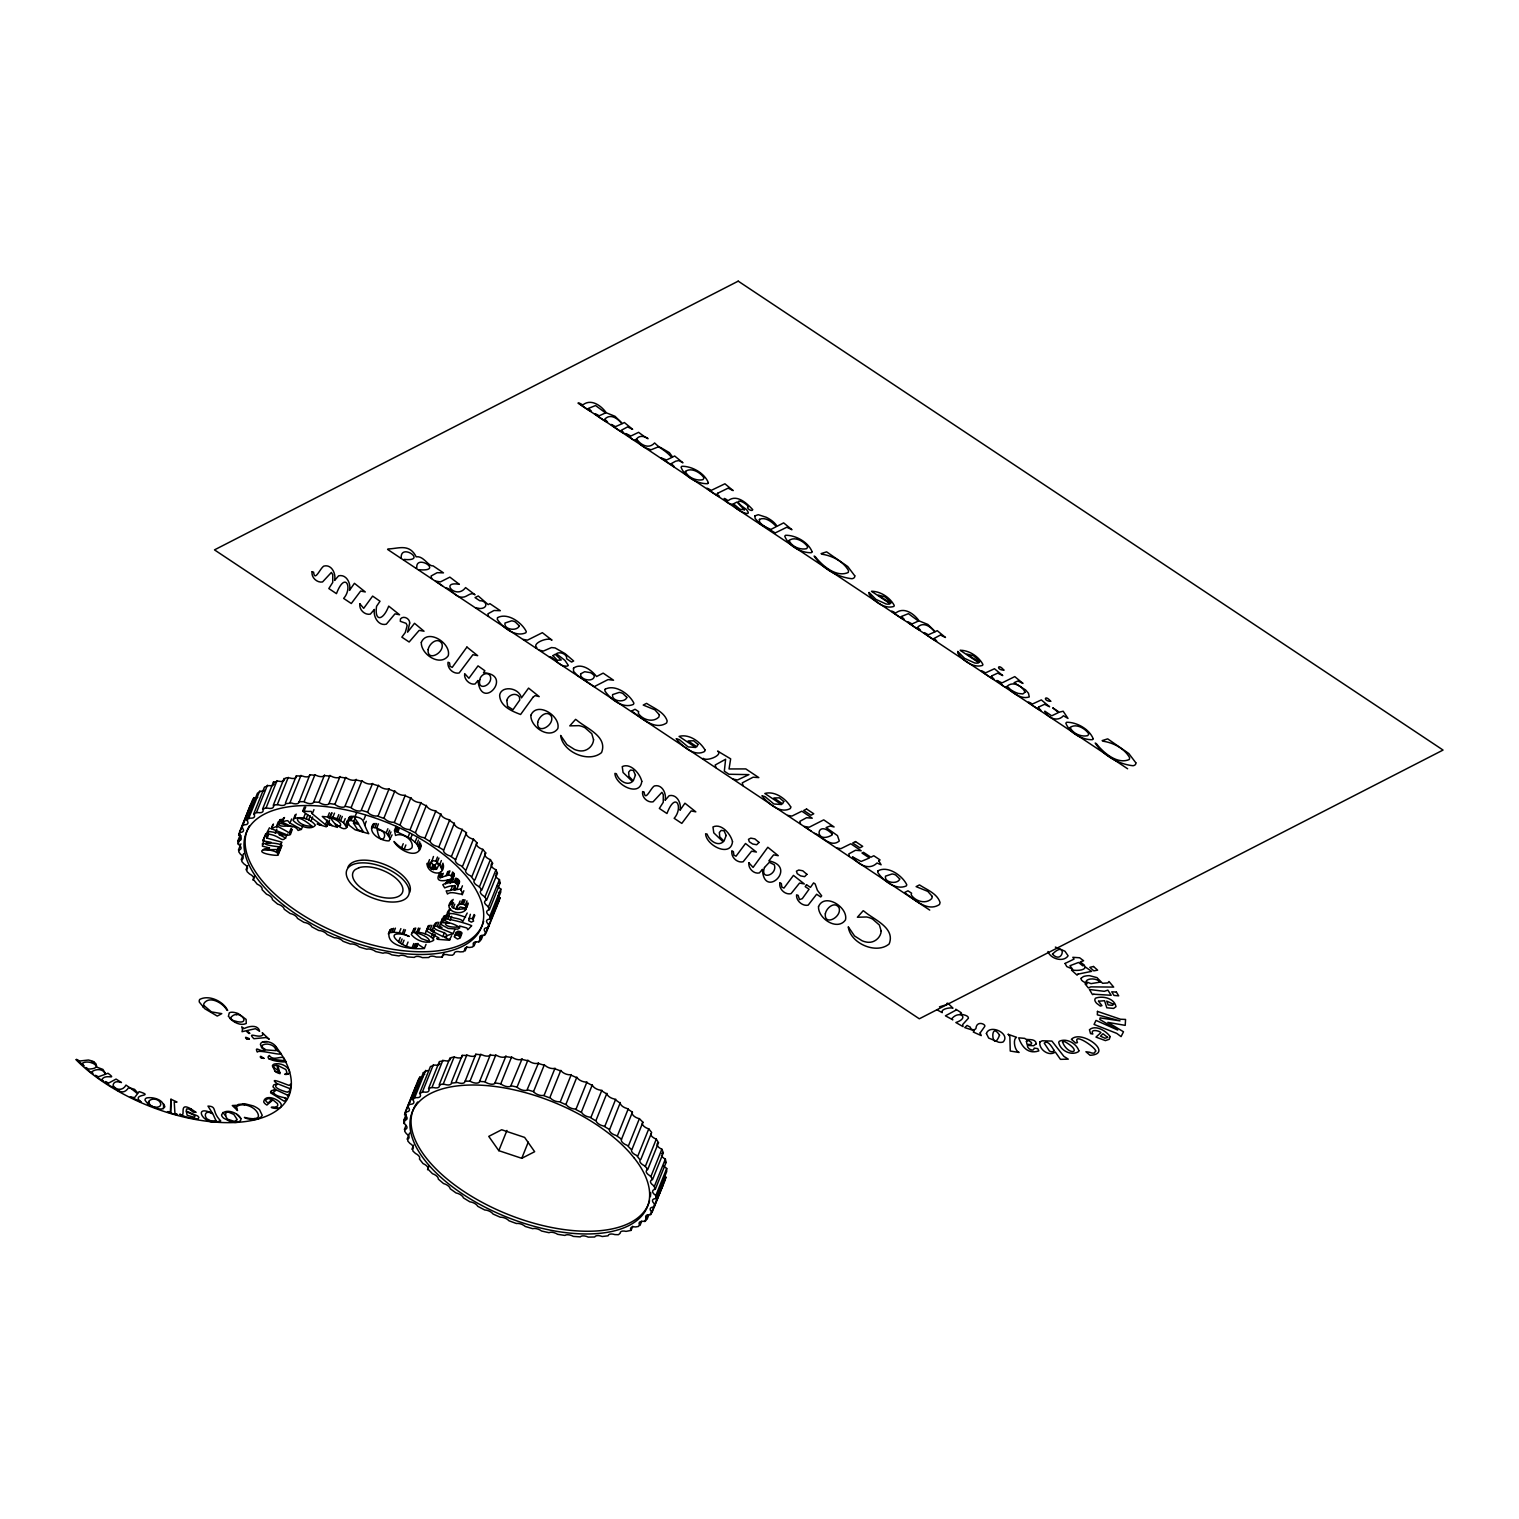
<?xml version="1.0" encoding="UTF-8"?>
<svg xmlns="http://www.w3.org/2000/svg" width="1519" height="1519" viewBox="0 0 1519 1519"><rect width="100%" height="100%" fill="white"/><g stroke="black" fill="none" stroke-linecap="round" stroke-linejoin="round"><path stroke-width="1.5" d="M285.781 838.165L278.907 834.463C302.775 837.71 282.23 829.469 277.388 826.108L271.179 828.671L285.515 834.235L269.262 831.482L267.002 833.95C282.04 835.203 282.021 845.817 287.433 834.045M170.793 1113.009L170.963 1099.243L177.02 1102.016L174.229 1102.016L174.932 1113.275C185.793 1117.889 159.058 1110.028 170.356 1111.965L170.963 1099.243M230.641 1017.806C238.958 1006.679 254.224 1027.433 233.489 1020.616A5.354 2.62 21.9 0 1 231.021 1018.603L228.382 1016.42L229.255 1012.869A7.557 3.703 21.9 0 1 232.635 1012.243A9.93 4.861 21.9 0 1 238.312 1013.648L246.116 1019.401L246.249 1023.483C240.534 1026.198 233.66 1022.268 229.616 1018.186M347.528 821.418L349.37 825.425L355.142 829.811L368.775 833.722C360.971 819.804 366.212 818.912 353.433 816.311L358.598 823.621L351.079 820.393L347.528 821.418L349.18 817.298M440.32 872.305C428.206 890.552 468.668 871.241 442.788 884.704L444.668 887.893C459.744 881.666 457.827 891.026 446.168 890.875L447.459 894.026C453.156 889.185 467.206 899.761 460.295 889.033L453.915 890.096C462.213 887.818 455.32 878.988 449.776 883.166L452.168 880.564L454.295 874.147M287.547 1095.142C287.3 1099.49 292.294 1087.87 287.433 1092.18C284.869 1091.629 269.793 1087.186 278.11 1083.977L289.464 1088.458C289.977 1093.946 291.876 1080.787 289.863 1085.098L289.066 1085.344C285.743 1084.471 267.268 1076.211 277.217 1083.674L273.667 1084.946L272.964 1086.788L275.623 1089.598L271.255 1090.718L270.648 1092.864L284.072 1101.161C293.908 1096.509 277.521 1099.281 273.097 1092.351L276.458 1090.034L288.42 1095.522M449.358 905.438L453.535 902.704L451.637 906.824L456.308 909.273C456.042 900.577 471.365 903.995 464.605 910.868C458.51 915.691 443.491 910.242 451.01 901.318M240.344 834.634L237.837 840.861L238.977 844.83A6.665 3.266 21.9 0 1 239.508 849.862L238.692 851.722L240.439 854.172A6.665 3.266 21.9 0 1 242.11 859.45L241.806 861.501L243.989 863.95A6.665 3.266 21.9 0 1 246.8 869.4L247.008 871.602L249.591 873.995A6.665 3.266 21.9 0 1 253.483 879.52L257.167 884.153A6.665 3.266 21.9 0 1 262.065 889.659L266.547 894.235A6.665 3.266 21.9 0 1 272.395 899.628L277.597 904.071A6.665 3.266 21.9 0 1 284.262 909.273L290.129 913.489A6.665 3.266 21.9 0 1 297.515 918.406L303.933 922.356A6.665 3.266 21.9 0 1 311.908 926.875L318.743 930.482A6.665 3.266 21.9 0 1 327.174 934.565L334.332 937.736A6.665 3.266 21.9 0 1 343.066 941.305L350.433 944.021A6.665 3.266 21.9 0 1 359.319 947.002L366.763 949.204A6.665 3.266 21.9 0 1 375.668 951.54L383.035 953.21A6.665 3.266 21.9 0 1 391.788 954.862L398.984 955.945A6.665 3.266 21.9 0 1 407.453 956.913L414.326 957.407A6.665 3.266 21.9 0 1 422.358 957.635L428.814 957.521A6.665 3.266 21.9 0 1 436.257 957.027L442.276 957.122L443.947 952.983M406.276 1114.111L403.769 1120.338L404.908 1124.307A6.665 3.266 21.9 0 1 405.421 1129.339L404.624 1131.199L406.351 1133.649A6.665 3.266 21.9 0 1 408.041 1138.927L407.738 1140.978L409.902 1143.408A6.665 3.266 21.9 0 1 412.712 1148.877L412.94 1151.079L415.522 1153.472A6.665 3.266 21.9 0 1 419.415 1158.997L423.079 1163.611A6.665 3.266 21.9 0 1 427.978 1169.136L432.478 1173.693A6.665 3.266 21.9 0 1 438.307 1179.105L443.529 1183.548A6.665 3.266 21.9 0 1 450.194 1188.75L456.061 1192.966A6.665 3.266 21.9 0 1 463.447 1197.883L469.846 1201.814A6.665 3.266 21.9 0 1 477.82 1206.352L484.675 1209.959A6.665 3.266 21.9 0 1 493.086 1214.042L500.264 1217.213A6.665 3.266 21.9 0 1 508.998 1220.782L516.346 1223.498A6.665 3.266 21.9 0 1 525.251 1226.46L532.675 1228.681A6.665 3.266 21.9 0 1 541.58 1231.017L548.948 1232.687A6.665 3.266 21.9 0 1 557.72 1234.339L564.897 1235.422A6.665 3.266 21.9 0 1 573.366 1236.39L580.258 1236.884A6.665 3.266 21.9 0 1 588.271 1237.112L594.726 1236.998A6.665 3.266 21.9 0 1 602.189 1236.504L608.113 1235.801A6.665 3.266 21.9 0 1 614.853 1234.586L618.404 1234.7L620.132 1233.295A6.665 3.266 21.9 0 1 626.056 1231.377L631.069 1230.39L632.739 1226.232M442.276 957.122L442.181 956.324A6.665 3.266 21.9 0 1 448.921 955.109L452.472 955.223L454.219 953.818A6.665 3.266 21.9 0 1 460.143 951.9L463.428 951.71L464.7 950.04A6.665 3.266 21.9 0 1 469.713 947.476L472.694 946.964L473.472 945.065A6.665 3.266 21.9 0 1 477.46 941.894L480.08 941.058L480.346 938.989A6.665 3.266 21.9 0 1 483.27 935.229L485.491 934.109L485.245 931.906A6.665 3.266 21.9 0 1 487.048 927.653L488.814 926.248L488.055 923.913A6.665 3.266 21.9 0 1 488.7 919.242L489.896 919.166L489.934 915.976L500.776 888.995L499.599 888.197A6.665 3.266 21.9 0 1 497.491 885.197M631.069 1230.39L630.632 1229.517A6.665 3.266 21.9 0 1 635.626 1226.953L638.607 1226.422L639.385 1224.542A6.665 3.266 21.9 0 1 643.391 1221.352L646.012 1220.535L646.278 1218.466A6.665 3.266 21.9 0 1 649.202 1214.706L651.423 1213.586L651.176 1211.365A6.665 3.266 21.9 0 1 652.961 1207.13L654.746 1205.725L653.986 1203.39A6.665 3.266 21.9 0 1 654.632 1198.719L655.809 1198.643L655.847 1195.453L666.708 1168.472L665.531 1167.674A6.665 3.266 21.9 0 1 663.727 1165.662M461.966 933.141L460.219 938.001L457.542 939.046L454.333 936.995L456.118 932.21M489.934 915.976L488.757 915.179A6.665 3.266 21.9 0 1 488.226 910.166L489.042 908.286L487.314 905.856A6.665 3.266 21.9 0 1 485.624 900.558L485.928 898.507L483.745 896.077A6.665 3.266 21.9 0 1 480.934 890.628L480.726 888.406L478.143 886.033A6.665 3.266 21.9 0 1 474.251 880.488L470.586 875.874A6.665 3.266 21.9 0 1 465.668 870.349L461.187 865.792A6.665 3.266 21.9 0 1 455.358 860.381L466.485 832.716L460.979 828.975A6.665 3.266 21.9 0 1 454.314 823.773L448.447 819.538A6.665 3.266 21.9 0 1 441.061 814.621L434.662 810.69A6.665 3.266 21.9 0 1 426.687 806.152L419.833 802.564A6.665 3.266 21.9 0 1 411.421 798.481L404.244 795.291A6.665 3.266 21.9 0 1 395.51 791.741L388.161 789.007A6.665 3.266 21.9 0 1 379.256 786.045L371.832 783.823A6.665 3.266 21.9 0 1 362.927 781.488L355.56 779.836A6.665 3.266 21.9 0 1 346.788 778.165L339.61 777.082A6.665 3.266 21.9 0 1 331.142 776.133L324.25 775.639A6.665 3.266 21.9 0 1 316.237 775.393L309.876 774.766L298.92 802.488A6.665 3.266 21.9 0 1 291.477 802.981L285.553 803.703A6.665 3.266 21.9 0 1 278.812 804.899L275.262 804.785L273.515 806.209A6.665 3.266 21.9 0 1 267.591 808.108L264.306 808.317L263.034 809.969A6.665 3.266 21.9 0 1 258.021 812.551L255.04 813.064L254.281 814.943A6.665 3.266 21.9 0 1 250.274 818.133L247.654 818.969L247.388 821.038A6.665 3.266 21.9 0 1 244.464 824.779L242.243 825.899L242.489 828.121A6.665 3.266 21.9 0 1 240.686 832.374L238.92 833.76L239.679 836.096A6.665 3.266 21.9 0 1 239.034 840.785L237.837 840.861M309.876 774.766L309.781 775.506A6.665 3.266 21.9 0 1 302.319 776L296.319 775.905L285.477 802.886M454.409 823.013L443.472 850.754A6.665 3.266 21.9 0 0 450.137 855.957L455.643 859.697M655.847 1195.453L654.67 1194.656A6.665 3.266 21.9 0 1 654.157 1189.643L654.955 1187.763L653.227 1185.333A6.665 3.266 21.9 0 1 651.556 1180.035L651.86 1177.985L649.676 1175.554A6.665 3.266 21.9 0 1 646.866 1170.086L646.657 1167.883L644.056 1165.51A6.665 3.266 21.9 0 1 640.164 1159.965L636.499 1155.351A6.665 3.266 21.9 0 1 631.6 1149.826L627.119 1145.269A6.665 3.266 21.9 0 1 621.271 1139.858L632.417 1112.193L626.91 1108.452A6.665 3.266 21.9 0 1 620.246 1103.231L614.379 1099.015A6.665 3.266 21.9 0 1 606.992 1094.098L600.575 1090.167A6.665 3.266 21.9 0 1 592.6 1085.629L585.764 1082.041A6.665 3.266 21.9 0 1 577.334 1077.958L570.176 1074.768A6.665 3.266 21.9 0 1 561.441 1071.218L554.074 1068.484A6.665 3.266 21.9 0 1 545.188 1065.522L537.745 1063.3A6.665 3.266 21.9 0 1 528.84 1060.965L521.473 1059.313A6.665 3.266 21.9 0 1 512.719 1057.642L505.523 1056.559A6.665 3.266 21.9 0 1 497.055 1055.61L490.181 1055.116A6.665 3.266 21.9 0 1 482.15 1054.87L475.808 1054.243L464.852 1081.965A6.665 3.266 21.9 0 1 457.39 1082.458L451.485 1083.18A6.665 3.266 21.9 0 1 444.725 1084.376L441.194 1084.262L439.447 1085.686A6.665 3.266 21.9 0 1 433.523 1087.585L430.219 1087.794L428.947 1089.446A6.665 3.266 21.9 0 1 423.953 1092.028L420.972 1092.541L420.193 1094.421A6.665 3.266 21.9 0 1 416.187 1097.61L413.567 1098.446L413.301 1100.497A6.665 3.266 21.9 0 1 410.377 1104.256L408.155 1105.376L408.421 1107.598A6.665 3.266 21.9 0 1 406.617 1111.851L404.832 1113.237L405.592 1115.573A6.665 3.266 21.9 0 1 404.946 1120.263L403.769 1120.338M475.808 1054.243L475.694 1054.983A6.665 3.266 21.9 0 1 468.251 1055.477L462.232 1055.382L451.39 1082.363M620.341 1102.49L609.385 1130.231A6.665 3.266 21.9 0 0 616.049 1135.434L621.556 1139.174M163.236 1108.585C166.084 1100.098 152.944 1096.49 146.508 1097.99A7.937 3.873 21.9 0 0 145.046 1100.25L148.577 1104.883L158.451 1108.813A9.513 4.652 21.9 0 0 163.236 1108.585L164.849 1106.762L163.881 1104.18M149.033 1101.484C148.254 1106.402 156.609 1108.87 160.027 1106.117L160.805 1104.56C160.482 1098.104 148.349 1096.68 147.799 1104.237M498.004 895.906A6.665 3.266 21.9 0 0 498.916 896.932L499.979 897.767L499.181 900.691L486.175 932.761M664.828 1176.409L665.892 1177.244L665.094 1180.168L652.107 1212.238M82.577 1063.927L84.001 1065.92L76.463 1059.351L79.615 1061.021L88.444 1060.015L92.735 1061.154L95.792 1063.528L97.007 1067.192L102.931 1069.414L105.836 1074.085L107.982 1073.23C117.628 1080.655 105.76 1073.325 102.001 1079.363L102.305 1080.066C107.982 1085.06 87.874 1070.914 98.355 1076.8L105.286 1074.313C103.615 1068.313 95.621 1068.692 91.71 1071.882C97.881 1078.813 78.646 1062.711 88.463 1069.072C106.501 1068.598 87.646 1057.49 81.38 1064.135M263.831 839.912L262.388 846.14L269.566 847.982C247.179 852.273 280.35 857.001 278.243 854.722C277.009 847.317 245.148 850.298 278.869 849.482L279.61 846.88C253.559 843.956 270.002 841.165 280.597 844.564L281.945 842.191L266.603 838.013L268.369 832.64M467.206 913.052L462.782 921.501C460.599 916.318 440.491 919.944 449.415 909.387M421.124 846.026C418.314 860.722 398.244 850.013 393.991 841.488C398.13 845.608 406.238 853.545 411.991 847.754C414.288 839.855 402.174 832.146 395.567 835.45L394.446 830.437L396.098 826.317M443.529 865.545C443.624 878.21 426.611 872.969 427.067 863.4L431.282 868.83L436.086 869.381L431.472 862.469L433.466 856.488M392.073 834.88L389.054 840.88C381.269 841.279 366.801 833.134 373.199 824.02M265.616 833.893L262.901 840.785L271.085 842.342L262.179 844.032M415.693 1086.256L417.459 1084.87M270.553 1092.104L274.236 1093.623M239.413 832.336L252.401 800.266L253.958 797.646L255.306 797.798A6.665 3.266 21.9 0 0 257.774 797.361M238.616 835.26L250.255 805.355L251.546 805.393M243.116 824.627L253.958 797.646M246.61 820.146L257.452 793.165L261.116 791.152A6.665 3.266 21.9 0 0 263.85 790.962M237.799 844.051L241.141 835.735M248.869 817.868L259.73 790.886M238.426 850.051L240.932 843.823M253.654 814.07L264.496 787.07L268.882 785.57A6.665 3.266 21.9 0 0 272.907 785.285M256.597 812.171L267.458 785.19M241.16 859.754L243.667 853.526M262.578 809.095L273.439 782.114L278.452 781.127A6.665 3.266 21.9 0 0 284.376 779.228L286.104 777.804L289.654 777.918A6.665 3.266 21.9 0 0 296.395 776.722L296.319 775.905M266.167 807.633L277.028 780.652M246.002 869.817L247.673 865.659M273.249 805.355L284.091 778.374M277.407 804.329L288.268 777.348M263.148 840.064L269.471 827.779M266.603 838.013L268.255 833.893M267.04 838.317L268.692 834.197M271.179 828.671L272.831 824.551M271.787 828.121L273.458 824.02M252.857 880.033L254.508 875.893M276.667 825.823L278.319 821.703M276.971 827.418L279.781 819.918M303.04 825.273L301.389 829.393L298.104 830.456C293.072 820.564 274.142 832.488 280.161 819.557M275.186 833.266L276.838 829.146M278.49 823.678L281.167 819.273M279.515 823.393L280.958 823.431L282.61 819.311M280.958 823.431L292.18 826.925L281.983 822.007L283.635 817.887M290.129 802.336L300.971 775.355M281.983 822.007L284.509 817.507M276.591 851.855L278.262 847.735M277.35 852.216L279.002 848.096M278.869 849.482L281.357 843.311M301.389 829.393L289.977 823.089L291.629 818.988M278.414 853.336L281.718 845.115M278.528 854.001L281.831 845.76M293.604 818.798C300.838 815.836 310.692 819.045 315.401 825.159C311.091 831.254 297.382 825.425 293.072 820.336L295.275 814.678M294.553 818.228L296.205 814.108M289.332 832.678L291.002 828.558M290.091 833.285L291.743 829.165M290.471 834.444L292.123 829.773M299.034 801.747L304.104 801.652L314.965 774.671M329.566 820.146L326.281 826.83L317.11 824.039L321.819 825.292L302.699 811.184L304.351 807.064M302.699 811.184L304.066 811.108L305.718 806.988M303.477 818.19L305.129 814.07M306.135 818.95L307.787 814.83M304.104 801.652L305.376 802.393A6.665 3.266 21.9 0 0 313.408 802.621L324.553 774.956M308.661 819.899L310.313 815.779M327.155 826.127L312.287 813.766L313.958 809.646M311.015 821.076L312.667 816.956M313.692 801.937L319.104 802.336L329.965 775.336M319.104 802.336L320.3 803.114A6.665 3.266 21.9 0 0 328.75 804.064L340.066 776.475M331.389 813.083L329.319 818.418L327.724 816.956L329.376 812.836M325.598 824.247L327.25 820.127M356.187 779.323L344.699 806.817A6.665 3.266 21.9 0 1 335.946 805.146L334.883 804.329L345.724 777.329M326.984 825.614L328.636 821.494M329.737 817.203L332.148 812.893M330.496 817.013L332.851 817.26L334.503 813.14M327.724 816.956L322.275 816.444L332.167 825.595L327.914 824.266L337.408 827.399L335.243 824.039C338.091 825.387 343.864 831.216 346.731 827.513L343.56 822.747L337.142 818.722L338.794 814.602M338.946 819.576L340.598 815.456M340.636 820.564L342.288 816.444M343.56 822.747L345.212 818.627M372.63 783.424L360.99 810.804A6.665 3.266 21.9 0 1 352.085 808.488L351.136 807.614L361.997 780.633M345.629 824.855L347.281 820.735M348.307 820.64L349.959 816.519M349.009 820.393L350.661 816.292M346.617 826.583L348.288 822.463M346.731 827.513L348.383 823.393M349.94 820.317L351.592 816.197M351.079 820.393L352.731 816.273M355.009 816.69L356.661 812.57M353.908 821.095L355.579 816.975M363.876 819.671L365.528 815.57M443.567 849.994L437.605 846.52A6.665 3.266 21.9 0 1 430.219 841.621L423.82 837.672A6.665 3.266 21.9 0 1 415.845 833.134L408.991 829.545A6.665 3.266 21.9 0 1 400.56 825.463L393.402 822.273A6.665 3.266 21.9 0 1 384.668 818.722L377.301 815.988A6.665 3.266 21.9 0 1 368.414 813.026L367.617 812.152L378.478 785.152M364.617 825.406L366.269 821.285M371.528 828.14L373.921 823.583M372.269 827.703L375.06 823.412M378.25 815.684L389.111 788.703M373.408 827.532L374.965 827.646L376.617 823.526M374.965 827.646L376.769 828.007L378.421 823.887M384.041 817.83L394.883 790.848M390.402 838.982L386.225 832.849L387.877 828.728M387.991 834.425L389.642 830.304M394.484 822.083L405.326 795.102M389.32 836.001L390.972 831.88M419.472 850.146C417.212 839.058 403.75 835.925 395.396 830.874L397.048 826.754M396.459 831.785L398.111 827.665M400.124 824.589L410.965 797.608M397.636 832.488L399.307 828.368M401.586 847.83L403.238 843.71M410.187 829.469L421.029 802.488M408.041 837.178L409.693 833.058M404.225 849.083L405.877 844.963M410.529 838.792L412.181 834.672M415.56 832.298L426.421 805.298M414.991 842.38L416.643 838.26M416.795 844.203L418.447 840.083M418.124 845.912L419.776 841.792M418.978 847.469L420.63 843.368M419.415 848.893L421.086 844.773M425.092 837.71L435.934 810.728M426.023 944.343L424.371 948.464C412.883 949.584 382.845 947.229 389.946 929.818M388.294 933.938L390.82 929.096M389.168 933.217L392.054 928.584M390.402 932.704L391.94 932.4L393.592 928.28M430.143 840.804L440.985 813.823M391.94 932.4L393.782 932.267L395.434 928.147M393.782 932.267L399.231 932.742L400.883 928.622M427.883 863.703L429.535 859.583M428.719 866.153L430.371 862.033M424.371 948.464L417.174 943.736C418.921 952.299 402.098 945.464 398.586 941.704L400.238 937.584M399.231 932.742L402.288 933.482L403.94 929.362M429.364 867.102L431.035 862.982M402.288 933.482L403.807 933.995L405.478 929.875M438.953 846.672L449.814 819.69M400.446 943.09L402.117 938.97M431.282 868.83L432.934 864.729M402.402 944.305L404.054 940.185M432.421 869.419L434.073 865.298M441.877 869.665L439.694 864.672L435.858 861.121L437.51 857.02M433.599 869.741L435.25 865.621M437.282 862.184L438.934 858.064M406.389 946.166L408.041 942.046M412.314 932.609C419.662 931.375 428.852 933.729 433.693 939.539L433.637 940.337C426.953 944.799 415.883 940.527 411.307 934.47L413.965 928.489M439.694 864.672L441.364 860.551M413.111 932.343L414.763 928.223M414.117 932.191L415.769 928.071M441.307 867.273L442.959 863.172M441.725 868.545L443.377 864.425M416.795 932.153L418.466 928.033M452.643 878.267C450.934 869.229 435.231 884.172 441.307 873.387M439.921 877.697L441.573 873.577M412.105 947.647L413.757 943.527M440.225 877.773L441.896 873.653M418.333 932.305L419.985 928.185M441.63 877.393L443.282 873.273M413.757 947.742L415.409 943.622M451.542 856.222L462.384 829.241M415.124 947.685L416.776 943.565M416.244 947.514L417.915 943.394M446.111 875.609L447.763 871.488M447.251 875.21L448.902 871.09M448.276 875.039L449.928 870.919M425.149 933.976L428.206 925.793M451.675 935.723L449.244 940.204L438.023 939.369L436.694 938.666L438.915 938.001L426.364 930.9L428.928 925.451M445.713 884.096L447.364 879.976M427.276 929.571L430.2 925.242M447.839 883.469L449.491 879.349M451.067 876.064L452.719 871.944M428.548 929.362L430.219 929.419L431.871 925.299M449.681 882.159L451.333 878.039M451.827 876.805L453.497 872.684M452.358 877.564L454.01 873.444M430.219 929.419L432.288 929.78L433.94 925.66M452.605 879.349L454.276 875.229M454.808 929.552L453.156 933.653L446.358 935.78C448.504 930.995 426.649 931.318 436.086 922.565M451.997 882.634L453.649 878.514M431.339 936.995L432.991 932.875M434.434 926.685L437.244 922.204M450.668 890.476L452.32 886.355M454.086 882.292L455.738 878.172M435.592 926.324L437.244 926.305L438.896 922.185M454.884 882.425L456.554 878.305M433.01 938.419L434.662 934.299M433.276 938.704L434.947 934.584M455.776 882.786L457.428 878.666M462.611 866.172L473.453 839.191L472.029 838.811A6.665 3.266 21.9 0 1 466.2 833.399L466.485 832.716M453.346 889.45L454.997 885.33M440.567 922.641L449.32 922.868C431.567 914.495 462.668 921.691 471.725 925.717L467.814 929.78L466.922 927.995L459.573 925.963L459.687 927.976L457.599 929.134L448.162 928.432L440.396 924.141L442.219 918.539M456.649 883.374L458.301 879.254M437.244 926.305L439.409 926.609L441.061 922.489M441.364 922.261L443.833 916.09M442.959 920.02L444.611 915.9M457.371 884.229L459.023 880.109M442.637 922.09L445.314 915.691M443.776 920.343L445.428 916.223M450.118 904.375L451.77 900.254M457.808 885.083L459.46 880.963M444.763 918.729L446.415 914.609M457.978 885.919L459.63 881.798M444.194 920.856L445.845 916.735M451.504 903.501L453.156 899.381M446.035 918.406L447.687 914.286M466.143 869.76L476.985 842.779L473.453 839.191M447.763 913.508L450.592 908.913M447.839 918.33L449.491 914.21M453.137 908.267L454.789 904.147M460.789 889.925L462.441 885.805M432.288 929.78L434.586 930.9L430.599 930.387L442.826 936.577L444.478 932.457M450.042 920.419L451.694 916.299M456.308 909.273L457.96 905.172M462.194 894.862L463.846 890.742M458.434 905.096L460.105 900.995M460.941 903.919L462.592 899.799M472.01 876.349L482.852 849.368L481.428 848.893A6.665 3.266 21.9 0 1 476.529 843.368L476.985 842.779M462.156 903.805L463.808 899.685M463.447 903.995L465.099 899.875M474.896 879.976L485.738 852.994L482.852 849.368M465.365 905.02L467.017 900.9M465.194 908.153L460.295 906.976L457.257 909.482L464.928 908.761L466.846 904.033M466.314 906.976L467.966 902.856M465.46 910.052L467.947 903.862M465.972 909.103L467.624 904.982M454.466 936.312L457.542 931.28M455.89 935.4L458.643 931.185M456.991 935.305L458.149 935.457L459.801 931.337M460.314 937.261L459.175 935.894L460.827 931.774M479.548 886.602L490.39 859.621L488.985 859.051A6.665 3.266 21.9 0 1 485.093 853.507L485.738 852.994M459.953 936.52L461.605 932.419M468.725 918.425L472.428 918.615L473.605 921.046L471.365 922.147L468.649 920.628L470.377 914.305M481.732 890.21L492.593 863.229L490.39 859.621M472.428 918.615L474.08 914.495M473.187 919.356L474.858 915.235M485.093 896.723L495.953 869.741L494.605 869.096A6.665 3.266 21.9 0 1 491.131 865.184M465.156 950.913L466.827 946.774M486.574 900.254L497.416 873.273L495.953 869.741M405.326 1111.813L418.333 1079.743L419.871 1077.123L421.238 1077.275A6.665 3.266 21.9 0 0 422.605 1077.18M404.529 1114.737L415.371 1087.756M409.029 1104.104L419.871 1077.123M488.586 906.577L499.428 879.596L498.156 878.874A6.665 3.266 21.9 0 1 495.498 875.874M474.08 945.957L475.751 941.799M412.522 1099.623L423.364 1072.642L427.048 1070.629A6.665 3.266 21.9 0 0 428.529 1070.667M489.308 909.957L500.15 882.976L499.428 879.596M403.731 1123.528L406.238 1117.3M414.801 1097.345L425.643 1070.363M478.865 942.16L481.371 935.932M404.358 1129.528L406.029 1125.37M419.567 1093.528L430.428 1066.547L434.795 1065.028A6.665 3.266 21.9 0 0 439.902 1063.395M481.143 939.881L482.814 935.723M489.896 919.166L500.738 892.166L500.776 888.995M484.637 935.4L499.979 897.767M422.529 1091.648L433.371 1064.667M407.092 1139.231L409.598 1133.003M428.51 1088.572L439.352 1061.591L444.364 1060.604A6.665 3.266 21.9 0 0 450.289 1058.705L452.035 1057.281L455.586 1057.395A6.665 3.266 21.9 0 0 462.327 1056.18L462.232 1055.382M432.099 1087.11L442.94 1060.129M411.915 1149.294L413.586 1145.136M439.181 1084.832L450.023 1057.851M443.339 1083.806L454.181 1056.825M456.042 1081.813L466.903 1054.832M427.523 1169.744L429.193 1165.586M464.947 1081.224L470.036 1081.129L480.877 1054.148M470.036 1081.129L471.308 1081.87A6.665 3.266 21.9 0 0 479.339 1082.098L490.466 1054.433M479.624 1081.414L485.036 1081.794L495.878 1054.813M485.036 1081.794L486.213 1082.591A6.665 3.266 21.9 0 0 494.681 1083.541L505.998 1055.952M522.118 1058.8L510.631 1086.294A6.665 3.266 21.9 0 1 501.859 1084.623L500.795 1083.806L511.656 1056.806M538.542 1062.901L526.903 1090.281A6.665 3.266 21.9 0 1 517.998 1087.946L517.068 1087.091L527.909 1060.11M498.802 1150.661L488.757 1136.383L501.669 1129.756L524.625 1137.408L534.65 1151.706L521.758 1158.313L498.802 1150.661L506.947 1130.421M609.499 1129.471L603.518 1125.997A6.665 3.266 21.9 0 1 596.151 1121.098L589.733 1117.149A6.665 3.266 21.9 0 1 581.758 1112.611L574.923 1109.022A6.665 3.266 21.9 0 1 566.492 1104.94L559.334 1101.75A6.665 3.266 21.9 0 1 550.581 1098.199L543.232 1095.465A6.665 3.266 21.9 0 1 534.327 1092.503L533.549 1091.61L544.391 1064.629M544.182 1095.161L555.024 1068.18M521.758 1158.313L528.251 1142.136M549.973 1097.307L560.815 1070.325M560.397 1101.56L571.258 1074.579M566.036 1104.066L576.878 1077.085M576.1 1108.946L586.961 1081.946M581.492 1111.775L592.334 1084.775M591.024 1117.187L601.866 1090.205M596.056 1120.281L606.897 1093.3M604.885 1126.149L615.727 1099.167M617.455 1135.699L628.296 1108.718M628.543 1145.649L639.385 1118.649L637.961 1118.288A6.665 3.266 21.9 0 1 632.113 1112.876L632.417 1112.193M632.056 1149.237L642.917 1122.237L639.385 1118.649M637.923 1155.826L648.765 1128.845L647.341 1128.37A6.665 3.266 21.9 0 1 642.442 1122.845L642.917 1122.237M640.809 1159.453L651.651 1132.471L648.765 1128.845M645.461 1166.079L656.303 1139.079L654.917 1138.528A6.665 3.266 21.9 0 1 650.683 1133.763M647.664 1169.687L658.505 1142.706L656.303 1139.079M651.024 1176.2L661.866 1149.218L660.518 1148.573A6.665 3.266 21.9 0 1 657.708 1143.104L658.505 1142.706M652.486 1179.731L663.347 1152.75L661.866 1149.218M654.499 1186.054L665.36 1159.073L664.069 1158.351A6.665 3.266 21.9 0 1 661.43 1155.351M640.012 1225.434L641.683 1221.276M655.221 1189.434L666.082 1162.453L665.36 1159.073M644.778 1221.618L647.284 1215.39M647.056 1219.339L648.727 1215.2M655.809 1198.643L666.67 1171.643L666.708 1168.472M650.55 1214.858L662.949 1185.257L662.018 1184.383M655.05 1204.225L665.892 1177.244M263.888 1058.363L260.831 1056.313A2.032 1.006 21.9 0 0 260.433 1057.319L263.888 1058.363L261.173 1058.04M139.957 1101.598L141.172 1101.75L130.197 1096.984L134.564 1097.591L137.526 1093.813C132.894 1089.636 130.976 1088.61 125.982 1085.079C122.944 1090.946 116.014 1090.49 113.071 1085.382C114.343 1076.686 129.153 1087.566 116.09 1079.079L108.779 1083.009L105.039 1081.547L110.45 1086.332C115.615 1086.351 121.577 1097.99 128.754 1087.528L134.545 1089.351L137.982 1093.186L139.14 1091.629C155.716 1096.87 131.507 1093.243 140.147 1101.275M203.223 1007.363L203.964 1003.432C209.47 995.078 223.407 1003.262 226.882 1010.154L227.679 1010.42C223.255 1001.192 208.919 994.508 199.749 999.407A12.247 6 21.9 0 0 199.35 1002.122L204.742 1008.692L217.255 1016.078L221.774 1013.648L211.388 1011.882L204.381 1005.882M228.515 1119.503L234.42 1121.421L237.192 1119.56L233.85 1114.414L228.723 1112.231A5.373 2.62 21.9 0 0 226.122 1112.516C223.065 1118.725 233.641 1124.933 239.318 1121.44A9.57 4.671 21.9 0 0 240.951 1118.971C238.616 1112.611 224.641 1107.598 221.527 1114.984A7.937 3.892 21.9 0 0 223.673 1118.174L230.091 1121.478M438.668 876.425L440.301 875.817L439.656 877.507M117.95 1090.718L119.412 1089.56M549.1 656.664C553.884 656.398 558.498 666.233 565.391 666.082A4.101 1.994 21.9 0 0 568.296 665.322L564.916 660.347L556.353 653.721C559.77 651.024 567.764 654.423 566.606 658.771L571.562 662.075L573.669 660.993L565.087 653.645L555.1 647.929L551.511 647.55L543.327 651.081L539.359 650.17M445.732 588.005C450.649 587.435 455.301 598.068 462.573 597.176C466.96 597.366 470.719 591.328 475.01 594.764L465.573 587.587C456.289 600.176 439.181 580.771 459.327 584.321L449.871 577.125L440.434 581.891L435.516 581.093L442.542 585.897M814.507 833.342C820.488 834.482 830.342 848.665 839.304 840.975L837.463 835.602L826.089 827.57L830.077 826.013L834.102 826.963L823.716 819.861L809.209 827.228L804.292 826.431L811.336 831.235M275.907 1107.256L277.464 1105.984A8.203 4.025 21.9 0 0 277.388 1103.535L272.926 1099.889L266.907 1105.054L265.711 1104.256A6.361 3.114 21.9 0 1 263.698 1101.807C264.819 1093.851 278.015 1098.693 280.901 1103.648C284.319 1112.668 262.065 1105.851 275.907 1107.256L278.015 1108.49M285.857 1073.781L286.92 1072.509L285.857 1069.528L277.73 1065.427L280.085 1073.686L278.642 1073.268A6.152 3.019 21.9 0 1 275.11 1071.351L272.376 1065.882A9.304 4.557 21.9 0 1 274.445 1063.984C280.066 1062.863 287.053 1065.37 289.407 1070.876C290.888 1076.8 279.173 1073.344 287.85 1074.237M431.814 860.608L435.858 861.121M236.299 1014.749L238.312 1013.648M387.782 549.327L388.541 548.929C398.719 548.606 409.352 543.289 416.225 556.846C423.497 555.498 428.434 566.663 433.067 565.846L443.472 572.872L437.168 572.682L431.092 576.005L431.662 578.53M400.408 557.739L401.187 557.34C400.978 542.834 427.94 561.783 404.301 559.429L403.541 559.808M634.05 440.377L635.986 439.39L639.67 443.738A19.006 9.304 21.9 0 0 645.423 447.82L651.024 449.795L657.708 447.118L660.632 447.554L669.366 452.624L672.613 457.048L674.664 456.004L682.942 462.801L678.955 460.58L675.708 461.168L671.36 463.58L674.36 466.865L660.556 457.694L666.594 459.972L671.778 457.485C665.664 450.421 660.67 449.016 654.613 442.959C648.556 449.624 640.657 444.763 636.575 439.086C642.461 430.314 658.107 447.137 638.607 432.326L630.917 436.01L625.79 433.561L632.72 439.504M416.016 568.106L416.776 567.726C415.712 553.486 444.061 571.638 419.871 569.777L419.111 570.176M475.58 607.752L479.985 608.549C488.833 608.378 486.707 600.366 479.776 600.746L475.029 597.594L478.219 595.961L488.169 604.6L489.915 603.67L500.321 610.695L494.017 610.486L487.922 613.809L488.51 616.353M523.201 639.423L527.492 640.126L542.359 632.682L551.986 640.164C548.112 636.556 531.308 643.581 536.815 647.588L536.055 647.967M492.593 863.229L491.795 863.627A6.665 3.266 21.9 0 0 491.245 864.33M702.594 758.778L703.354 758.38C707.094 761.797 723.424 754.886 717.595 751.07L730.658 758.854L729.044 768.956L745.791 768.918L758.816 777.595L753.12 777.215L742.278 782.855L743.057 785.684M716.038 767.722L715.164 765.025L725.607 759.253L724.335 771.177L728.949 774.253L748.924 774.633L737.474 779.988L733.145 779.095M1005.16 687.272L1006.47 686.607C1011.958 692.36 1021.11 699.822 1029.274 696.917L1028.477 693.291L1025.534 689.892L1014.084 682.696L1017.92 680.987L1022.99 683.417L1014.768 676.62L1002.027 682.904L996.939 680.474L1003.812 686.379M787.677 815.38L791.931 816.083L801.842 811.184L812.247 818.209L806.57 817.697L799.867 821.342L800.475 823.887M215.926 1120.547L213.002 1114.092C202.786 1107.484 202.881 1121.117 212.584 1120.832A8.544 4.177 21.9 0 0 215.926 1120.547L216.59 1121.8L220.768 1120.946C211.312 1111.509 217.559 1106.402 207.989 1106.098L212.546 1113.389C192.609 1103.819 202.654 1124.725 216.59 1121.8M836.627 847.944L840.88 848.665L850.792 843.767L861.197 850.773L855.52 850.26L848.817 853.906L849.425 856.45M442.826 936.577L446.776 936.729L444.877 937.603L450.023 939.843M238.16 1104.484L244.711 1103.743L253.236 1105.908A13.196 6.456 21.9 0 1 259.559 1109.743L262.236 1115.364C259.464 1120.509 252.021 1119.921 247.16 1118.668C237.496 1114.585 256.027 1122.275 258.515 1116.389C258.325 1108.262 244.502 1101.826 237.192 1106.212A8.601 4.196 21.9 0 0 236.698 1108.3L237.534 1110.522L232.293 1105.528L239.015 1105.205M234.761 1022.116L236.053 1021.584M262.692 1041.939C268.293 1040.268 277.388 1044.18 277.009 1050.673C291.952 1059.218 258.971 1048.642 257.281 1052.078C254.091 1045.205 260.66 1052.458 264.838 1050.351L261.667 1047.73L260.414 1044.426A12.304 6.019 21.9 0 1 262.274 1042.091L267.287 1041.635M497.416 873.273L496.466 873.577A6.665 3.266 21.9 0 0 495.745 874.166M663.347 1152.75L662.398 1153.054A6.665 3.266 21.9 0 0 661.657 1153.643M939.464 1006.85L946.622 1004.629L946.831 1003.375M282.838 821.608C289.768 819.956 286.73 820.488 289.977 823.089M499.086 883.185L500.15 882.976M91.216 1062.37L93.95 1061.876M664.999 1162.643L666.082 1162.453M448.94 913.033C452.472 914.495 450.289 911.932 465.555 917.172M246.648 1038.958L249.363 1039.072L246.078 1038.502A2.032 0.987 21.9 0 1 245.793 1037.287L249.325 1038.635M242.983 1103.705L244.502 1104.883M497.89 900.653L499.181 900.691M304.066 811.108C313.56 812.285 310.047 809.684 312.287 813.766M494.131 908.248L496.352 907.128L496.086 904.906M268.901 1058.914L284.794 1060.718C292.332 1063.661 261.667 1060.87 269.319 1055.496C273.914 1062.635 284.338 1052.629 284.794 1060.718M329.224 803.475L334.883 804.329M495.156 1082.933L500.795 1083.806M1055.363 947.078L1064.971 951.236L1068.104 955.793C1063.471 962.761 1050.275 958.755 1047.958 951.502M345.345 806.304L351.136 807.614M511.276 1085.781L517.068 1087.091M439.409 926.609L441.991 927.615L438.023 927.331L453.156 933.653M275.11 1071.351L279.895 1072.433M190.976 1108.927L196.103 1112.326L193.236 1112.155L189.078 1108.984L186.59 1108.965L186.21 1111.092L197.717 1115.99L198.875 1117.357L198.154 1118.933C190.938 1118.326 186.21 1117.585 179.736 1114.186C187.388 1118.725 177.286 1101.009 190.976 1108.927L191.28 1109.762M332.851 817.26L337.142 818.722M361.788 810.405L367.617 812.152M527.701 1089.882L533.549 1091.61M376.769 828.007L386.225 832.849M274.369 1089.788L275.528 1090.262M458.149 935.457L459.175 935.894M285.021 1098.427L286.597 1099.129M403.807 933.995L409.238 936.463C403.484 933.255 385.883 931.375 398.586 941.704M577.961 403.086L1127.63 768.785M387.592 549.422L929.723 910.09M936.881 1009.736L942.217 1012.641C940.242 1009.129 949.945 1007.192 952.983 1008.141L947.761 1003.11M254.641 1118.459L255.781 1119.351M234.439 1106.212L236.698 1108.3M236.774 1114.281L240.837 1118.421M423.364 1072.642L424.162 1073.515A6.665 3.266 21.9 0 1 424.674 1074.522M236.489 1120.927L237.401 1122.028M222.894 1112.459L225.628 1115.876M273.439 782.114L273.876 782.988A6.665 3.266 21.9 0 1 273.648 784.696M208.407 1119.484L209.014 1120.661M1053.92 1050.218C1052.496 1047.863 1047.635 1039.224 1044.218 1043.135L1049.382 1050.939A2.696 1.329 21.9 0 0 1051.832 1051.756L1053.237 1051.528A3.911 1.918 21.9 0 0 1053.92 1050.218M265.312 789.804A6.665 3.266 21.9 0 1 264.781 790.488M498.46 892.602A6.665 3.266 21.9 0 1 499.561 892.261M347.984 867.083A33.342 16.329 21.9 0 1 385.37 864.786A33.342 16.329 21.9 0 1 409.674 892.413M483.669 921.236A126.723 62.013 21.9 0 1 340.788 934.432A126.723 62.013 21.9 0 1 249.401 825.899M649.581 1200.713A126.723 62.013 21.9 0 1 502.884 1212.314A126.723 62.013 21.9 0 1 417.649 1101.978M650.702 1192.491A126.723 62.013 21.9 0 1 650.398 1196.687M275.68 1046.42A126.723 62.013 21.9 0 1 237.42 1122.351A126.723 62.013 21.9 0 1 75.95 1059.635M748.905 862.811C747.975 868.355 753.823 874.222 759.329 872.95L762.462 869.343C763.62 899.989 798.443 866.931 768.861 860.855L773.627 854.855L778.26 855.691L767.817 847.26L753.082 867.425L748.905 862.811M641.796 781.317C639.936 797.646 615.214 784.943 614.91 773.399L616.353 773.703C618.328 779.741 626.493 786.538 632.474 781.563L623.056 772.468L622.239 766.601C630.575 762.595 639.993 773.589 641.796 781.317M732.519 841.678C730.639 858.007 705.917 845.305 705.613 833.741L707.076 834.064C709.05 840.083 717.215 846.88 723.196 841.906L713.778 832.83L712.962 826.963C721.297 822.956 730.715 833.95 732.519 841.678M731.911 851.096C730.791 857.134 737.228 863.229 743.133 861.786L751.601 851.172L756.405 852.064L745.506 843.501L736.031 856.222L733.886 855.159L733.373 851.589L731.911 851.096M779.855 882.995C778.715 889.033 785.171 895.128 791.057 893.666L799.545 883.071L804.329 883.944L793.45 875.4L783.956 888.102L781.829 887.039L781.317 883.469L779.855 882.995M1110.104 1036.566L1109.288 1039.281L1105.414 1040.61L1095.977 1037.097L1100.933 1032.635C1099.015 1030.433 1089.56 1028.743 1092.845 1034.059L1090.547 1033.623L1089.446 1029.749C1095.446 1024.376 1106.364 1031.04 1110.104 1036.566M477.972 680.531C481.39 712.468 514.219 674.512 483.46 672.784L484.884 670.771L478.029 665.873L468.915 678.271L464.7 673.639C463.637 679.145 469.58 685.126 475.048 684.025L477.972 680.531M1008.217 1034.325L1009.85 1036.547L1010.249 1051.034L1019.097 1052.477C1014.483 1050.806 1012.603 1038.901 1016.572 1037.325L1008.217 1034.325M1095.693 1051.034L1094.307 1052.99A4.253 2.089 21.9 0 1 1089.788 1052.287L1085.914 1051.737L1090.091 1055.306C1114.471 1053.901 1081.49 1028.952 1071.37 1039.338L1075.718 1043.059L1077.465 1042.585C1072.433 1031.819 1095.408 1047.047 1095.693 1051.034M986.401 1033.509L988.66 1038.047L998.61 1042.205A7.747 3.797 21.9 0 0 1003.243 1041.882C1010.857 1033.642 989.723 1023.597 986.401 1033.509M759.006 842.437L756.671 844.754L752.664 843.994L749.304 841.754L748.487 839.323L750.785 838.127L754.829 838.887L759.006 842.437M806.931 874.336L804.614 876.653L800.608 875.893L797.228 873.653L796.431 871.203L798.728 870.026L802.773 870.786L806.931 874.336M955.622 1010.325L945.407 1015.812L952.831 1019.819A2.335 1.139 21.9 0 1 952.413 1018.034C959.362 1010.401 970.052 1017.749 955.869 1022.534L963.046 1026.635L962.685 1024.509L968.457 1018.186C968.495 1014.046 956.913 1014.787 961.337 1012.793L955.793 1009.205L955.622 1010.325M552.916 655.638L557.34 660.271L561.233 659.987L555.194 654.271L552.916 655.638M273.553 1067.249L278.49 1070.781L276.724 1065.256L273.99 1065.73L273.553 1067.249M312.117 571.714C311.034 577.353 317.015 583.03 322.541 581.967L331.389 572.435L332.756 574.733L332.737 582.423L328.826 588.556L336.458 593.644C345.326 570.347 353.016 588.005 343.636 598.41L351.288 603.518L360.649 591.043L365.301 591.954L354.421 583.315L349.503 590.378C351.25 583.733 346.503 573.897 338.642 575.815L334.579 580.448C336.231 573.916 331.75 564.043 323.889 566.074C320.186 568.03 314.718 582.461 313.598 572.188L312.117 571.714M642.632 791.608C641.55 797.247 647.531 802.905 653.056 801.842L661.904 792.329L663.271 794.627L663.252 802.298L659.341 808.45L666.955 813.519C675.822 790.241 683.531 807.88 674.151 818.304L681.803 823.393L691.164 810.937L695.816 811.849L684.936 803.209L680.018 810.273C681.765 803.627 677.018 793.791 669.157 795.69L665.094 800.342C666.746 793.791 662.265 783.918 654.385 785.95C650.702 787.905 645.233 802.355 644.113 792.083L642.632 791.608M1097.459 1011.388L1097.345 1014.825L1120.035 1020.863L1100.117 1017.901L1099.794 1019.458L1117.737 1030.072L1096.015 1020.407L1094.06 1024.433L1116.731 1033.376L1121.079 1036.604L1123.49 1031.781L1107.826 1022.363L1125.218 1025.363L1125.56 1019.439L1120.471 1019.23L1097.459 1011.388M359.927 603.878C358.731 609.556 364.826 615.366 370.351 614.132L374.377 609.423C373.028 616.391 378.25 626.303 386.339 624.176L394.978 613.847L399.592 614.777L388.712 606.119C382.902 621.328 374.301 621.537 376.56 606.29L380.016 601.239L372.63 596.094L363.706 608.341L359.927 603.878M659.417 714.898L658.828 717.082C652.885 723.044 642.366 719.721 638.303 713.284L638.664 711.651L635.056 709.259L631.562 711.044C641.151 717.443 654.461 731.019 666.613 722.968L667.183 720.974C664.354 711.936 653.816 708.215 646.581 703.354L643.24 705.063L654.898 709.829L659.417 714.898M932.305 896.457L931.717 898.621C925.793 904.583 915.254 901.28 911.191 894.843L911.552 893.191L907.963 890.799L904.451 892.602C914.039 898.982 927.349 912.577 939.501 904.508L940.071 902.514C937.242 893.476 926.704 889.754 919.47 884.893L916.128 886.621L927.786 891.387L932.305 896.457M685.373 471.46C687.86 477.517 696.537 481.257 702.974 479.643L704.019 477.953C700.601 472.504 691.221 467.017 685.373 471.46M789.083 540.46C791.57 546.517 800.266 550.258 806.684 548.644L807.728 546.954C804.311 541.505 794.95 536.017 789.083 540.46M1070.154 727.468C1072.642 733.506 1081.338 737.247 1087.756 735.633L1088.819 733.943C1085.382 728.512 1076.022 723.025 1070.154 727.468M1081.186 978.217C1079.8 982.034 1091.895 984.16 1085.06 983.856L1088.364 987.958L1090.832 986.875L1113.674 987.084L1108.984 981.502L1107.883 982.926L1102.547 983.287L1096.946 977.609L1089.465 975.654A23.981 11.734 21.9 0 0 1083.427 976.546L1081.186 978.217M421.314 642.385C420.725 654.271 440.187 667.069 448.257 655.714C451.447 643.164 427.428 627.955 421.314 642.385M530.872 715.278C530.302 727.164 549.745 739.962 557.815 728.607C561.005 716.057 537.004 700.848 530.872 715.278M818.513 906.615C817.925 918.52 837.368 931.299 845.456 919.963C848.627 907.413 824.627 892.204 818.513 906.615M377.225 829.697C380.206 850.526 392.206 830.589 377.225 829.697M869.134 592.524L869.039 594.005C873.976 601.467 884.931 609.461 893.932 606.404L894.254 605.454C890.248 597.67 880.374 591.138 871.507 591.309L890.115 603.708A6.228 3.057 21.9 0 1 885.938 603.935L875.95 599.397L869.134 592.524M957.786 651.499L957.692 652.98C962.628 660.442 973.584 668.436 982.584 665.379L982.907 664.449C978.901 656.664 969.027 650.132 960.16 650.303L978.768 662.683A6.228 3.057 21.9 0 1 974.59 662.911L964.603 658.373L957.786 651.499M1052.477 954.141C1063.471 965.666 1067.287 939.103 1052.477 954.141M263.395 1034.097C260.565 1039.964 246.002 1030.528 253.863 1038.711L266.167 1037.534L269.243 1039.281L262.217 1032.749L263.395 1034.097M854.76 575.815L854.684 576.84A8.26 4.044 21.9 0 1 851.95 578.72C837.349 577.201 822.292 568.467 814.127 556.106L815.228 556.619C822.33 565.79 836.418 577.866 848.267 572.473L848.57 570.688C843.444 561.479 832.279 555.707 822.007 554.226L821.095 553.619L826.602 551.853L847.735 566.53L854.76 575.815M1135.832 762.804L1135.775 763.829A8.26 4.044 21.9 0 1 1133.022 765.728C1118.421 764.19 1103.364 755.456 1095.199 743.114L1096.319 743.607C1103.421 752.797 1117.49 764.854 1129.358 759.462L1129.642 757.696C1124.516 748.487 1113.351 742.696 1103.079 741.215L1102.167 740.607L1107.693 738.861L1128.807 753.519L1135.832 762.804M999.54 1035.161C992.078 1054.547 989.211 1019.306 999.54 1035.161M1113.579 1004.211L1112.573 1005.331L1108.111 1004.932L1106.724 1001.116L1113.579 1004.211M262.103 1045.49L262.502 1047.578L266.034 1049.914L275.888 1050.635C275.793 1044.863 266.148 1042.205 262.103 1045.49M265.749 1099.661L265.673 1100.288A4.253 2.089 21.9 0 0 268.198 1102.946L271.958 1099.414L268.426 1098.56L265.749 1099.661M1093.813 994.242L1092.484 994.565L1089.408 989.496L1104.294 991.318L1107.864 990.141L1111.186 995.268L1093.813 994.242M1077.939 974.135L1077.085 975.141L1071.579 970.185L1072.547 969.957C1075.756 970.983 1086.275 970.432 1084.87 966.654L1091.629 971.363L1077.939 974.135M409.693 623.037L407.586 632.189L414.516 623.303L424.048 631.22L419.187 630.366L409.143 642.005L401.851 637.145L405.269 632.512L407.168 625.581L406.105 623.341L400.313 621.328L400.465 618.898C403.522 615.233 409.959 618.613 409.693 623.037M353.49 823.165L357.459 829.412L363.687 832.26L358.655 824.323L353.49 823.165M434.89 864.976L436.712 869.172L438.858 864.786L436.561 863.381L434.89 864.976M1062.503 1041.996C1068.218 1056.692 1084.376 1052.667 1064.876 1041.711A2.487 1.215 21.9 0 0 1062.503 1041.996M697.999 744.462L696.822 746.74L688.088 740.93L693.651 740.778L697.999 744.462M783.747 801.519L782.589 803.798L773.855 797.988L779.418 797.836L783.747 801.519M754.772 515.928L755.19 518.53L759.842 523.694L775.222 532.922L786.804 527.245L791.95 529.713L783.652 522.878L777.044 526.277L775.848 524.53A18.152 8.886 21.9 0 0 770.437 519.707A20.734 10.139 21.9 0 0 766.26 517.276L758.266 514.694L754.772 515.928M506.814 700.449L507.593 706.316L513.004 709.696L519.764 700.031L519.403 696.917C515.701 691.923 508.068 694.942 506.814 700.449M832.26 834.064L832.127 834.994C813.595 845.456 815.931 817.678 832.26 834.064M980.116 1032.958L981.255 1035.597L973.261 1032.028L974.325 1030.698L964.755 1027.603L967.052 1025.439L970.318 1027.167C970.185 1029.768 974.59 1030.717 975.901 1028.629C976.489 1019.686 986.818 1024.565 984.578 1026.673L980.116 1032.958M428.13 649.6C426.877 662.417 445.219 652.695 441.839 643.467C437.51 636.499 429.08 643.771 428.13 649.6M537.707 722.474C536.435 735.291 554.777 725.588 551.397 716.36C547.068 709.392 538.637 716.664 537.707 722.474M825.33 913.83C824.058 926.647 842.399 916.944 839.02 907.716C834.691 900.748 826.26 908.02 825.33 913.83M635.436 775.108L633.271 780.842L629.018 776.475L628.638 772.165L630.518 770.019L633.366 770.475L635.436 775.108M726.158 835.469L723.993 841.184L719.74 836.817L719.341 832.507L721.221 830.361L724.088 830.836L726.158 835.469M1036.357 1043.743L1033.623 1045.737L1027.338 1045.433C1026.939 1048.756 1034.078 1052.534 1034.211 1048.11L1037.781 1048.623L1038.825 1050.901C1027.66 1054.68 1021.546 1046.135 1018.717 1037.838L1024.774 1038.388C1026.141 1041.028 1035.293 1037.325 1036.357 1043.743M593.568 739.734C593.188 745.981 587.283 751.221 581.036 750.956A10.443 5.108 21.9 0 1 574.486 749.437L566.929 744.633L560.644 735.443C562.581 751.943 588.612 763.468 601.543 752.589C608.056 736.373 585.954 728.209 576.707 720.12L575.587 719.36L569.777 725.873L578.91 725.645A9.949 4.861 21.9 0 1 584.967 727.715L591.783 733.715L593.568 739.734M881.191 931.09C880.811 937.337 874.906 942.577 868.659 942.312A10.443 5.108 21.9 0 1 862.108 940.774L854.551 935.97L848.267 926.799C850.203 943.299 876.235 954.824 889.166 943.945C895.678 927.729 873.596 919.546 864.33 911.457L863.21 910.716L857.4 917.229L866.533 916.982A9.949 4.861 21.9 0 1 872.59 919.071L879.406 925.071L881.191 931.09M242.584 1029.331L242.015 1031.705L245.888 1030.812L248.926 1033.509L249.857 1033.319L246.781 1030.604L255.439 1028.705L259.635 1031.249C258.154 1024.3 248.793 1026.122 244.312 1028.515L241.692 1026.825L242.584 1029.331M479.814 679.677C476.966 692.208 493.637 684.879 490.219 675.879C487.523 670.885 480.213 675.044 479.814 679.677M704.968 749.873L704.664 751.43C694.582 757.146 682.297 746.342 676.164 738.709L679.316 739.601L688.088 746.911L695.702 747.481L679.088 736.411C689.018 733.601 700.164 741.671 704.968 749.873M790.734 806.931L790.431 808.488C780.348 814.203 768.063 803.399 761.93 795.766L765.082 796.659L773.855 803.969L781.469 804.538L764.835 793.469C774.785 790.658 785.931 798.728 790.734 806.931M497.567 617.644L497.245 619.22C502.675 627.651 515.511 637.486 525.802 632.796L526.315 631.676C522.061 622.581 507.574 612.252 497.567 617.644M605.17 689.227L604.847 690.803C610.296 699.234 623.113 709.069 633.404 704.379L633.917 703.259C629.663 694.164 615.176 683.835 605.17 689.227M878.058 870.786L877.735 872.362C883.185 880.773 896.001 890.609 906.292 885.938L906.805 884.817C902.552 875.722 888.064 865.393 878.058 870.786M764.475 867.501C759.709 880.982 777.842 874.868 774.31 864.805L769.355 862.279L764.475 867.501M1107.636 1037.382L1105.072 1038.236L1100.478 1036.205L1102.984 1033.736L1107.636 1037.382M1098.522 1001.23L1101.959 1005.635L1100.383 1006.091L1096.737 1003.394A10.31 5.051 21.9 0 1 1094.8 999.863L1095.332 998.268C1102.357 995.439 1114.49 998.23 1115.99 1006.66L1113.598 1008.426L1106.8 1007.781L1104.56 1000.717L1098.522 1001.23M519.175 625.752L518.947 626.625C515.738 631.524 503.511 629.227 505.011 623.018L511.58 620.834A5.108 2.487 21.9 0 1 515.283 621.936L519.175 625.752M626.777 697.335L626.55 698.208C623.341 703.107 611.113 700.81 612.613 694.601L619.182 692.417A5.108 2.487 21.9 0 1 622.885 693.518L626.777 697.335M899.666 878.893L899.438 879.767C896.248 884.666 884.001 882.349 885.501 876.159L892.071 873.976A5.108 2.487 21.9 0 1 895.773 875.077L899.666 878.893M330.553 817.849C339.781 833.551 347.642 822.576 330.553 817.849M1065.066 963.445L1066.737 966.559L1072.547 969.103L1069.927 965.742L1078.547 962.457L1082.8 965.837L1084.585 965.362L1080.237 961.888L1083.598 960.749L1079.629 957.767L1072.851 957.312L1074.047 959.097L1065.066 963.445M890.988 602.397L890.704 603.404L878.229 595.106L884.874 596.758L890.988 602.397M979.66 661.373L979.356 662.379L966.881 654.081L973.527 655.733L979.66 661.373M580.904 673.714L580.505 675.044C582.043 680.797 594.347 682.012 594.309 675.841A8.411 4.12 21.9 0 0 590.397 672.632L584.682 671.721L580.904 673.714M1039.869 1041.939C1038.483 1049.287 1049.059 1056.977 1055.287 1052.002L1060.471 1059.351L1068.275 1059.161L1063.889 1056.37L1051.926 1041.085L1042.262 1040.781L1039.869 1041.939M573.498 668.151L573.555 671.36L577.638 675.651L594.233 686.645L608.056 679.582L613.543 680.227L603.176 673.126L596.549 676.525C591.726 670.145 581.34 662.398 573.498 668.151M1099.946 982.166L1091.022 983.628L1085.971 981.711C1086.901 977.742 1097.705 978.103 1099.946 982.166M748.354 506.549C745.24 508.049 752.456 512.283 752.74 509.662C746.873 503.321 736.772 493.675 728.057 500.738C719.209 493.808 727.278 505.011 732.804 504.194C733.753 509.264 755.133 519.327 746 509.112C730.905 498.992 741.614 498.897 748.354 506.549M311.908 826.146C294.8 826.982 290.547 808.26 311.908 826.146M1026.407 1041.237L1026.958 1044.218L1029.35 1044.464A4.044 1.975 21.9 0 0 1031.42 1042.509L1028.629 1040.572L1026.407 1041.237M878.874 860.969L881.115 864.786L877.033 863.02C868.811 871.128 857.95 864.14 852.463 856.849L861.121 861.482L869.457 857.969L861.976 853.013L863.419 852.273L870.9 857.229L873.786 855.748L880.052 859.925L878.874 860.969M459.004 926.97C439.978 928.717 442.105 916.792 459.004 926.97M1025.021 692.227L1022.838 693.955L1018.262 693.442A13.595 6.665 21.9 0 1 1013.059 691.145A14.563 7.139 21.9 0 1 1010.154 689.246L1007.173 686.246C1012.983 680.702 1022.553 686.113 1025.021 692.227M1078.889 1050.768L1078.49 1051.642C1071.351 1056.275 1059.977 1050.445 1058.724 1042.319L1059.313 1041.274C1066.528 1037.743 1076.591 1043.572 1078.889 1050.768M1003.831 670.088C995.913 670.145 997.774 662.607 1003.831 670.088M1050.692 701.265C1042.775 701.322 1044.635 693.784 1050.692 701.265M759.405 519.384L759.557 521.852A11.62 5.696 21.9 0 0 763.544 525.669A18.304 8.962 21.9 0 0 768.975 528.612L770.93 529.409L776.399 526.599C772.43 522.308 765.481 516.498 759.405 519.384M605.568 412.902L599.208 415.807C583.809 407.092 617.018 429.972 604.695 419.244C610.448 413.016 618.043 418.693 621.936 423.782L615.499 426.649C599.606 417.649 633.119 440.396 621.138 430.371L627.594 426.915L632.645 429.345L624.366 422.529L622.429 423.535L615.024 416.301L606.29 412.788C601.22 405.668 591.157 398.282 582.821 404.927C567.878 396.535 601.011 419.225 588.423 408.402L595.562 405.535L605.568 412.902M918.425 621.043L912.046 623.948C896.647 615.233 929.856 638.113 917.533 627.385C923.286 621.138 930.881 626.815 934.774 631.923L928.337 634.79C912.463 625.771 945.976 648.518 933.976 638.493L940.432 635.037L945.483 637.486L937.223 630.67L935.267 631.657L927.862 624.442L919.128 620.91C914.077 613.79 904.014 606.423 895.678 613.049C880.735 604.657 913.868 627.366 901.261 616.524L908.419 613.657L918.425 621.043M806.494 884.742L805.222 886.659L809.076 889.223L802.298 898.659L799.545 899.59L798.083 895.318L796.564 894.862C795.994 900.71 802.45 906.387 808.146 905.172L816.633 894.254L820.754 896.988L821.665 895.811L817.412 890.324L815.152 883.944L813.576 882.9L810.462 887.381L806.494 884.742M744.462 509.757L740 509.264L733.449 503.852L736.924 502.067L744.462 509.757M466.922 647.075L452.206 667.392L450.061 666.347L449.529 662.835L448.01 662.246C447.08 668.284 453.194 674.246 459.137 673.012L472.884 654.727L477.669 655.657L466.922 647.075M533.017 697.24L520.599 714.481C511.941 711.196 500.359 706.43 499.656 695.759A25.823 12.627 21.9 0 1 503.928 689.645C510.498 686.949 519.802 690.613 521.454 697.886L528.574 688.107L539.207 696.613L535.068 695.607L533.017 697.24M708.386 482.757L707.607 483.707C697.335 483.991 684.613 476.833 681.063 467.187L681.86 466.276C692.113 466.124 704.607 473.206 708.386 482.757M812.114 551.758L811.317 552.707C801.045 552.992 788.323 545.834 784.772 536.188L785.57 535.277C795.823 535.125 808.317 542.207 812.114 551.758M1093.186 738.747L1092.389 739.696C1082.136 739.981 1069.395 732.823 1065.844 723.196L1066.642 722.266C1076.895 722.114 1089.389 729.196 1093.186 738.747M992.002 675.765L991.261 676.601C1003.262 686.569 970.394 664.43 985.603 672.841L994.451 668.74L1002.749 675.575L997.717 673.145L992.002 675.765M1038.863 706.924L1038.104 707.778C1050.123 717.746 1017.255 695.607 1032.464 704.019L1041.312 699.917L1049.61 706.753L1044.559 704.303L1038.863 706.924M717.69 493.257L716.93 494.112C728.569 503.909 695.512 481.466 711.31 490.352L724.924 483.802L733.164 490.599L728.095 488.169L717.69 493.257M415.143 932.837L421.257 938.552L429.478 941.533C430.01 937.527 419.681 933.236 415.143 932.837M738.215 281.148L214.483 549.878L919.318 1018.793L1443.05 750.063L738.215 281.148M806.57 809.019L803.741 810.462L810.937 815.247L813.766 813.785L806.57 809.019M1052.952 707.987L1058.553 712.525L1051.699 715.829L1044.806 711.177C1047.711 717.936 1057.547 722.455 1063.414 715.753L1068.009 718.43L1063.167 711.234L1059.256 712.164L1052.952 707.987M855.52 841.583L852.691 843.026L859.887 847.811L862.716 846.368L855.52 841.583M358.978 867.691L355.256 869.571A26.677 13.063 21.9 0 0 360.857 887.742L366.288 891.387A26.677 13.063 21.9 0 0 399.136 896.058A26.677 13.063 21.9 0 0 392.908 875.874A26.677 13.063 21.9 0 0 358.978 867.691M1093.49 966.483L1089.845 967.337L1093.794 970.85L1097.61 970.166L1093.49 966.483M194.299 1117.3L187.198 1115.326L186.362 1111.718L193.729 1114.965A2.829 1.386 21.9 0 1 194.299 1117.3M1116.389 992.078L1111.775 991.812L1113.959 995.42L1118.668 995.837L1116.389 992.078M633.974 1157.725L629.872 1152.864A126.723 62.013 21.9 0 0 423.858 1097.629A126.723 62.013 21.9 0 0 531.612 1225.605A126.723 62.013 21.9 0 0 633.974 1157.725M284.262 905.609A126.723 62.013 21.9 0 0 481.238 927.786A126.723 62.013 21.9 0 0 326.11 806.646A126.723 62.013 21.9 0 0 284.262 905.609M356.642 889.071A33.342 16.329 21.9 0 0 408.592 895.109A33.342 16.329 21.9 0 0 367.978 863.172A33.342 16.329 21.9 0 0 356.642 889.071"/></g></svg>
